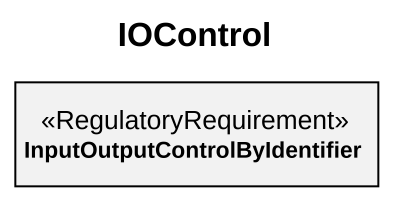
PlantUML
@startuml
title IOControl
hide circle
hide empty members
class "InputOutputControlByIdentifier" as InputOutputControlByIdentifi <<RegulatoryRequirement>>
@enduml
